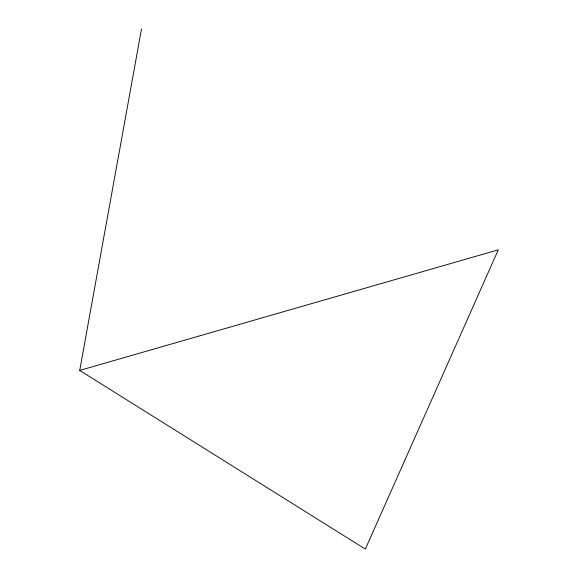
<?xml version="1.0" encoding="UTF-8"?>
<svg xmlns="http://www.w3.org/2000/svg" width="578" height="578" viewBox="0 0 578 578"><rect width="100%" height="100%" fill="white"/><g stroke="black" fill="none" stroke-linecap="round" stroke-linejoin="round"><path stroke-width="0.87" d="M79.713 370.426L498.287 249.833L365.332 549.1L79.713 370.426L141.516 28.9"/></g></svg>
